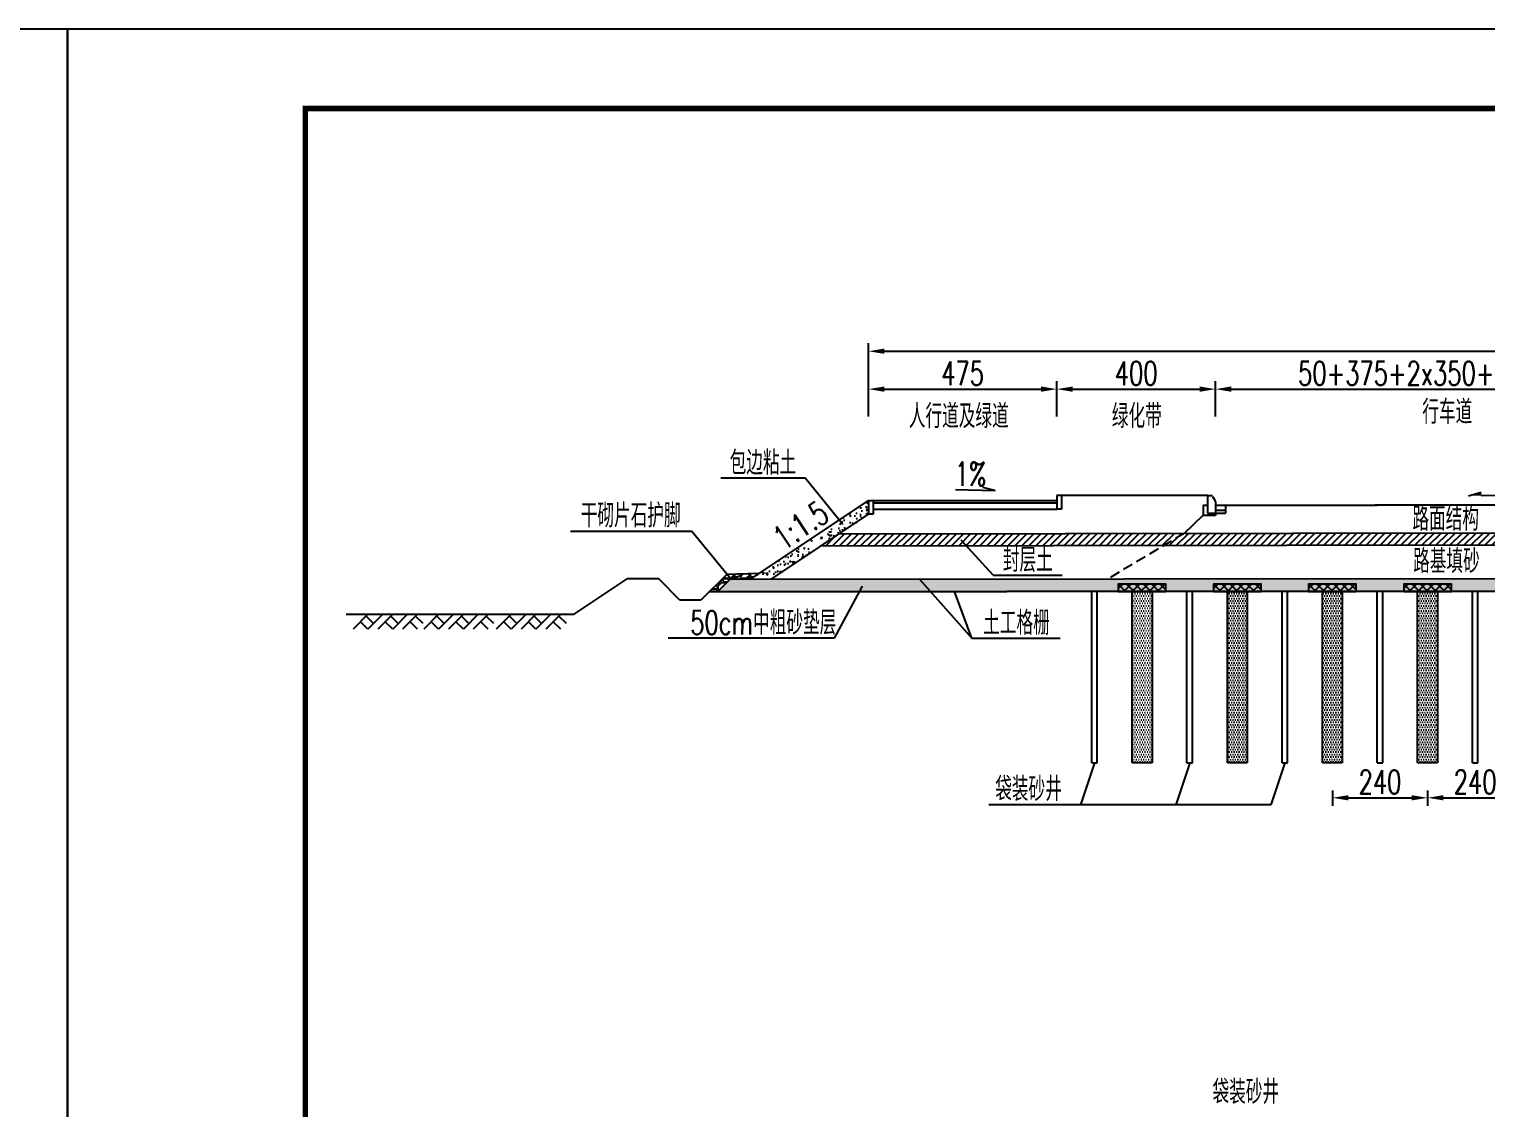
# Model space of a CAD drawing. Extents: x 216 to 3576, y 696 to 993.
# Drawn here: x 631.2 to 814.9, y 856.5 to 992.5 of the extents above; entities that cross this region are included whole.
import ezdxf
from ezdxf.enums import TextEntityAlignment as Align

# ---------------------------------------------------------------- set-up
doc = ezdxf.new("R2010")
doc.units = 0
doc.header["$LTSCALE"] = 5
doc.header["$PDMODE"] = 32
doc.header["$PDSIZE"] = 0.3
doc.linetypes.add('DASHED', pattern=[19.05, 12.7, -6.35])
doc.linetypes.add('RICAD_LTYPE1', pattern=[0])
doc.layers.get('0').update_dxf_attribs({"linetype": 'CONTINUOUS'})
doc.layers.get('DEFPOINTS').update_dxf_attribs({"linetype": 'RICAD_LTYPE1'})
for name, color, linetype in [('LAYER1', 7, 'RICAD_LTYPE1'), ('YOLLOW', 2, 'CONTINUOUS'), ('图框', 7, 'CONTINUOUS'), ('尺寸标注', 4, 'CONTINUOUS'), ('文字', 7, 'CONTINUOUS'), ('次轮廓', 7, 'CONTINUOUS'), ('结构', 7, 'CONTINUOUS'), ('绿化', 3, 'CONTINUOUS'), ('道路结构', 7, 'CONTINUOUS')]:
    doc.layers.add(name, color=color, linetype=linetype)
doc.layers.add('标注', color=4, linetype='CONTINUOUS', lineweight=15)
doc.styles.get("Standard").update_dxf_attribs({"font": 'simplex1.shx', "width": 0.7, "bigfont": 'hztxt.shx'})
doc.dimstyles.new('比例1：200', dxfattribs={"dimtxt": 3, "dimasz": 2, "dimexe": 1, "dimexo": 1, "dimgap": 0.5, "dimtad": 1, "dimlfac": 20, "dimzin": 13, "dimdsep": 46, "dimtxsty": 'Standard', "dimcen": -0.09, "dimclrd": 256, "dimclre": 256, "dimclrt": 7, "dimaunit": 1, "dimadec": 0, "dimazin": 0, "dimtfac": 0.0005, "dimtix": 1, "dimtmove": 2, "dimatfit": 3, "dimfxl": 0, "dimtolj": 1, "dimtzin": 13, "dimarcsym": 0})
pattern_1 = [(0, (-427.4949, 297), (0.15625, 0.3125), [0, -0.3125])]

# ---------------------------------------------------------------- blocks, each defined once
blk = doc.blocks.new('*D38')
at = {"layer": 'DEFPOINTS', "color": 0}
for p in [(760.77, 947.13), (737.02, 942.68), (760.77, 942.68)]:
    blk.add_point(p, dxfattribs=at)
at = {"layer": '标注', "lineweight": -2}
for p, q in [((737.02, 943.68), (737.02, 948.13)), ((760.77, 943.68), (760.77, 948.13)), ((739.02, 947.13), (758.77, 947.13))]:
    blk.add_line(p, q, dxfattribs=at)
at = {"layer": '标注'}
for points in [[(739.02, 947.47), (739.02, 946.8), (737.02, 947.13)], [(758.77, 947.47), (758.77, 946.8), (760.77, 947.13)]]:
    blk.add_solid(points, dxfattribs=at)
at = {"layer": '标注', "color": 7, "insert": (748.89, 949.13), "char_height": 3, "attachment_point": 5}
blk.add_mtext('\\A1;475', dxfattribs=at)
blk = doc.blocks.new('*D39')
at = {"layer": 'DEFPOINTS', "color": 0}
for p in [(780.77, 947.13), (760.77, 942.68), (780.77, 942.68)]:
    blk.add_point(p, dxfattribs=at)
at = {"layer": '标注', "lineweight": -2}
for p, q in [((760.77, 943.68), (760.77, 948.13)), ((780.77, 943.68), (780.77, 948.13)), ((762.77, 947.13), (778.77, 947.13))]:
    blk.add_line(p, q, dxfattribs=at)
at = {"layer": '标注'}
for points in [[(762.77, 947.47), (762.77, 946.8), (760.77, 947.13)], [(778.77, 947.47), (778.77, 946.8), (780.77, 947.13)]]:
    blk.add_solid(points, dxfattribs=at)
at = {"layer": '标注', "color": 7, "insert": (770.77, 949.13), "char_height": 3, "attachment_point": 5}
blk.add_mtext('\\A1;400', dxfattribs=at)
blk = doc.blocks.new('*D40')
at = {"layer": 'DEFPOINTS', "color": 0}
for p in [(839.52, 947.13), (780.77, 942.68), (839.52, 942.68)]:
    blk.add_point(p, dxfattribs=at)
at = {"layer": '标注', "lineweight": -2}
for p, q in [((780.77, 943.68), (780.77, 948.13)), ((839.52, 943.68), (839.52, 948.13)), ((782.77, 947.13), (837.52, 947.13))]:
    blk.add_line(p, q, dxfattribs=at)
at = {"layer": '标注'}
for points in [[(782.77, 947.47), (782.77, 946.8), (780.77, 947.13)], [(837.52, 947.47), (837.52, 946.8), (839.52, 947.13)]]:
    blk.add_solid(points, dxfattribs=at)
at = {"layer": '标注', "color": 7, "insert": (810.14, 949.13), "char_height": 3, "attachment_point": 5}
blk.add_mtext('\\A1;50+375+2x350+50=1175', dxfattribs=at)
blk = doc.blocks.new('*D43')
at = {"layer": 'DEFPOINTS', "color": 0}
for p in [(962.02, 951.91), (737.02, 942.68), (962.02, 942.68)]:
    blk.add_point(p, dxfattribs=at)
at = {"layer": '标注', "lineweight": -2}
for p, q in [((737.02, 945.91), (737.02, 952.91)), ((739.02, 951.91), (960.02, 951.91)), ((962.02, 945.91), (962.02, 952.91))]:
    blk.add_line(p, q, dxfattribs=at)
at = {"layer": '标注'}
for points in [[(739.02, 952.25), (739.02, 951.58), (737.02, 951.91)], [(960.02, 952.25), (960.02, 951.58), (962.02, 951.91)]]:
    blk.add_solid(points, dxfattribs=at)
at = {"layer": '标注', "color": 7, "insert": (849.52, 953.91), "char_height": 3, "attachment_point": 5}
blk.add_mtext('\\A1;道路总宽45m', dxfattribs=at)
blk = doc.blocks.new('*D59')
at = {"layer": 'DEFPOINTS', "color": 0}
for p in [(795.52, 897.54), (807.52, 897.54), (807.52, 895.6)]:
    blk.add_point(p, dxfattribs=at)
at = {"layer": '尺寸标注', "lineweight": -2}
for p, q in [((795.52, 896.54), (795.52, 894.6)), ((807.52, 896.54), (807.52, 894.6)), ((797.52, 895.6), (805.52, 895.6))]:
    blk.add_line(p, q, dxfattribs=at)
at = {"layer": '尺寸标注'}
for points in [[(797.52, 895.93), (797.52, 895.27), (795.52, 895.6)], [(805.52, 895.93), (805.52, 895.27), (807.52, 895.6)]]:
    blk.add_solid(points, dxfattribs=at)
at = {"layer": '尺寸标注', "color": 7, "insert": (801.52, 897.6), "char_height": 3, "attachment_point": 5}
blk.add_mtext('\\A1;240', dxfattribs=at)
blk = doc.blocks.new('*D60')
at = {"layer": 'DEFPOINTS', "color": 0}
for p in [(807.52, 897.54), (819.52, 897.54), (819.52, 895.6)]:
    blk.add_point(p, dxfattribs=at)
at = {"layer": '尺寸标注', "lineweight": -2}
for p, q in [((807.52, 896.54), (807.52, 894.6)), ((819.52, 896.54), (819.52, 894.6)), ((809.52, 895.6), (817.52, 895.6))]:
    blk.add_line(p, q, dxfattribs=at)
at = {"layer": '尺寸标注'}
for points in [[(809.52, 895.93), (809.52, 895.27), (807.52, 895.6)], [(817.52, 895.93), (817.52, 895.27), (819.52, 895.6)]]:
    blk.add_solid(points, dxfattribs=at)
at = {"layer": '尺寸标注', "color": 7, "insert": (813.52, 897.6), "char_height": 3, "attachment_point": 5}
blk.add_mtext('\\A1;240', dxfattribs=at)
blk = doc.blocks.new('123')
at = {"color": 7}
blk.add_lwpolyline([(635.99, 695.53), (635.99, 992.53), (215.99, 992.53), (215.99, 695.53)], close=True, dxfattribs=at)

msp = doc.modelspace()

# ---------------------------------------------------------------- hatches: boundary and pattern name
at = {"layer": 'YOLLOW'}
h = msp.add_hatch(dxfattribs=at)
h.set_pattern_fill('AR-CONC', color=256, scale=0.25, style=0)
h.set_pattern_definition([(50, (0, 297), (1.7931505, -0.1568803), [0.1875, -2.0625]), (355, (0, 297), (-0.3468783, 1.8804803), [0.15, -1.65]), (100.4514, (0.1494, 296.987), (1.4462735, 1.723599), [0.1593505, -1.7528553]), (46.1842, (0, 297.5), (2.6681026, -0.4137975), [0.28125, -3.09375]), (96.6356, (0.2223, 297.4655), (2.336657, 2.435295), [0.239026, -2.6292825]), (351.1842, (0, 297.5), (2.336655, 2.4352965), [0.225, -2.475]), (21, (0.25, 297.375), (1.4922676, -1.0065472), [0.1875, -2.0625]), (326, (0.25, 297.375), (0.6082883, 1.812875), [0.15, -1.65]), (71.4514, (0.3744, 297.2911), (2.1005566, 0.8063262), [0.1593505, -1.7528553]), (37.5, (0, 297), (0.03039964, 0.83223463), [0, -1.63, 0, -1.675, 0, -1.65625]), (7.5, (0, 297), (0.65767384, 0.9860293), [0, -0.955, 0, -1.5925, 0, -0.63125]), (327.5, (-0.5575, 297), (1.3345561, -0.0563872), [0, -0.625, 0, -1.95, 0, -2.5875]), (317.5, (-0.8075, 297), (1.4579654, 0.2502625), [0, -0.8125, 0, -1.295, 0, -1.8375])])
h.paths.add_polyline_path([(737.01933, 933.09658), (722.0792, 923.13649), (724.68657, 923.13879), (737.01933, 931.36063)])
h = msp.add_hatch(dxfattribs=at)
h.set_pattern_fill('ANSI31', color=256, scale=5, style=0)
h.set_pattern_definition([(45, (-7.4949, 297), (-0.44194174, 0.44194174), [])])
h.paths.add_polyline_path([(733.25789, 928.85301), (731.00391, 927.35036), (845.02744, 927.48449), (843.43868, 928.98263)])
h = msp.add_hatch(dxfattribs=at)
h.set_pattern_fill('GRAVEL', color=256, scale=2, style=0)
h.set_pattern_definition([(228.0128, (1.44, 299), (-15.999996464, -18.000002683), [0.269072, -26.638176]), (184.9697, (1.26, 298.8), (24.000002103, 1.999982614), [0.461736, -45.71185]), (132.5104, (0.8, 298.76), (19.999981437, -22.000017348), [0.325576, -32.232064]), (267.2737, (0.02, 298.26), (1.999992035, 40.00000059), [0.420476, -41.627116]), (292.8337, (0, 297.84), (-10.000019811, 23.999992824), [0.41231, -40.818746]), (357.2737, (0.16, 297.46), (-40.00000059, 1.999992035), [0.420476, -41.627116]), (37.6942, (0.58, 297.44), (-26.000014691, -19.9999808103), [0.556058, -55.049698]), (72.2553, (1.02, 297.78), (14.0000215254, 43.9999924625), [0.524976, -51.972642]), (121.4296, (1.18, 298.28), (-16.000016468, 25.999990073), [0.4219, -41.768146]), (175.2364, (0.96, 298.64), (22.000001893, -1.999983065), [0.481664, -23.601526]), (222.3974, (0.48, 298.68), (-24.000014702, -21.999984164), [0.622896, -61.66675]), (138.8141, (2, 298.24), (-14.000005894, 11.999994627), [0.212602, -21.047688]), (171.4692, (1.84, 298.38), (25.99999657, -4.00001582), [0.404474, -40.043022]), (225, (1.44, 298.44), (-2e-16, -2.0000006), [0.282842, -2.545584]), (203.1986, (1.3, 298.68), (9.99999946, 4.00000265), [0.152316, -15.07923]), (291.8014, (1.16, 298.62), (-1.99999982, 6.00000055), [0.215406, -10.554924]), (30.9638, (1.24, 298.42), (5.99999604, 4.00000497), [0.349858, -11.312046]), (161.5651, (1.54, 298.6), (4.00000087, -1.9999968), [0.252982, -6.071574]), (16.3895, (0, 298.62), (20.000004397, 5.99998542), [0.3544, -35.08569]), (70.3462, (0.34, 298.72), (-7.999990495, -22.000004271), [0.297322, -29.434816]), (293.1986, (1.54, 299), (-4.00000265, 9.99999946), [0.30463, -14.926916]), (343.6105, (1.66, 298.72), (-20.000004397, 5.99998542), [0.3544, -35.08569]), (339.444, (0, 297.38), (-10.00000369, 3.99999199), [0.34176, -16.746248]), (294.7751, (0.32, 297.26), (-9.999984378, 22.000006844), [0.286356, -28.349286]), (66.8014, (1.56, 297), (4.00000265, 9.99999946), [0.30463, -14.926916]), (17.354, (1.68, 297.28), (-26.000004038, -7.999989005), [0.335262, -33.190848]), (69.444, (0.58, 297), (-3.99999199, -10.00000369), [0.17088, -16.917128]), (101.3099, (1.44, 297), (-1.99999526, 8.0000015), [0.10198, -10.096058]), (165.9638, (1.42, 297.1), (6.0000011, -1.99999611), [0.41231, -7.8339]), (186.009, (1.02, 297.2), (19.999999502, 1.999998635), [0.3821, -37.827846]), (303.6901, (1.24, 298.24), (-2.00000267, 3.9999991), [0.288444, -6.922658]), (353.1572, (1.4, 298), (33.999998731, -4.000015996), [0.503588, -49.855126]), (60.9454, (1.9, 297.94), (-8.000000054, -14.00000077), [0.205912, -20.385348]), (90, (2, 298.12), (-2, 2), [0.12, -1.88]), (120.2564, (0.98, 297.26), (7.999989774, -14.000004912), [0.277848, -27.50704]), (48.0128, (0.84, 297.5), (15.999996464, 18.000002683), [0.538144, -26.369104]), (0, (1.2, 297.9), (2, 2), [0.52, -1.48]), (325.3048, (1.72, 297.9), (-19.999988518, 14.00001722), [0.316228, -31.306548]), (254.0546, (1.98, 297.72), (-1.99999978, -8.00000025), [0.291204, -14.269016]), (207.646, (1.9, 297.44), (-37.999991614, -20.000015426), [0.47413, -46.938948]), (175.4261, (1.48, 297.22), (-26.0000011166, 1.999989602), [0.501598, -49.658148])])
h.paths.add_polyline_path([(716.97647, 921.61469), (718.00137, 921.61469), (719.52092, 923.13424), (722.0792, 923.13649), (723.18016, 923.87047), (719.13071, 923.7689)])
h = msp.add_hatch(dxfattribs=at)
h.set_pattern_fill('AR-SAND', color=256, style=0)
h.set_pattern_definition([(37.5, (0, 297), (-0.0629934, 1.9268238), [0, -1.52, 0, -1.7, 0, -1.625]), (7.5, (0, 297), (1.769777, 2.822146), [0, -0.82, 0, -1.37, 0, -0.525]), (327.5, (-1.23, 297), (3.1141419, 0.005659), [0, -0.5, 0, -1.8, 0, -2.35]), (317.5, (-1.23, 297), (3.0061266, 0.8776756), [0, -0.25, 0, -1.18, 0, -1.35])])
h.paths.add_polyline_path([(719.52092, 923.13424), (718.00137, 921.61469), (849.51933, 921.61469), (849.51789, 923.24885)])
at = {"layer": '尺寸标注'}
h = msp.add_hatch(dxfattribs=at)
h.set_pattern_fill('ANSI37', color=8, scale=6, style=0)
h.set_pattern_definition([(45, (-451.4949, 297), (-0.5303301, 0.5303301), []), (135, (-451.4949, 297), (-0.5303301, -0.5303301), [])])
h.paths.add_polyline_path([(768.51933, 921.61469), (774.51933, 921.61469), (774.51793, 922.55069), (768.51933, 922.55069)])
h = msp.add_hatch(dxfattribs=at)
h.set_pattern_fill('ANSI37', color=8, scale=6, style=0)
h.set_pattern_definition([(45, (-439.4949, 297), (-0.5303301, 0.5303301), []), (135, (-439.4949, 297), (-0.5303301, -0.5303301), [])])
h.paths.add_polyline_path([(780.51933, 921.61469), (786.51933, 921.61469), (786.51793, 922.55069), (780.51933, 922.55069)])
h = msp.add_hatch(dxfattribs=at)
h.set_pattern_fill('ANSI37', color=8, scale=6, style=0)
h.set_pattern_definition([(45, (-427.4949, 297), (-0.5303301, 0.5303301), []), (135, (-427.4949, 297), (-0.5303301, -0.5303301), [])])
h.paths.add_polyline_path([(792.51933, 921.61469), (798.51933, 921.61469), (798.5185, 922.55069), (792.51933, 922.55069)])
h = msp.add_hatch(dxfattribs=at)
h.set_pattern_fill('ANSI37', color=8, scale=6, style=0)
h.set_pattern_definition([(45, (-415.4949, 297), (-0.5303301, 0.5303301), []), (135, (-415.4949, 297), (-0.5303301, -0.5303301), [])])
h.paths.add_polyline_path([(804.51933, 921.61469), (810.51933, 921.61469), (810.5185, 922.55069), (804.51933, 922.53446)])
at = {"layer": '次轮廓'}
h = msp.add_hatch(dxfattribs=at)
h.set_pattern_fill('DOTS', color=256, scale=5, style=0)
h.set_pattern_definition(pattern_1)
h.paths.add_polyline_path([(772.76933, 921.61469), (772.76933, 900.01469), (770.26933, 900.01469), (770.26933, 921.61469)])
h = msp.add_hatch(dxfattribs=at)
h.set_pattern_fill('DOTS', color=256, scale=5, style=0)
h.set_pattern_definition(pattern_1)
h.paths.add_polyline_path([(784.76933, 921.61469), (784.76933, 900.01469), (782.26933, 900.01469), (782.26933, 921.61469)])
h = msp.add_hatch(dxfattribs=at)
h.set_pattern_fill('DOTS', color=256, scale=5, style=0)
h.set_pattern_definition(pattern_1)
h.paths.add_polyline_path([(796.76933, 921.61469), (796.76933, 900.01469), (794.26933, 900.01469), (794.26933, 921.61469)])
h = msp.add_hatch(dxfattribs=at)
h.set_pattern_fill('DOTS', color=256, scale=5, style=0)
h.set_pattern_definition(pattern_1)
h.paths.add_polyline_path([(808.76933, 921.61469), (808.76933, 900.01469), (806.26933, 900.01469), (806.26933, 921.61469)])

# ---------------------------------------------------------------- linework, layer by layer
for p, q in [((779.74655, 933.73252), (779.74655, 931.48252)), ((779.74655, 933.73252), (780.19805, 933.73252)), ((780.41547, 933.60593), (780.73674, 933.03993)), ((722.0792, 923.13649), (737.01933, 933.09658)), ((737.01933, 933.09658), (760.76933, 933.09658)), ((737.61933, 932.79658), (760.76933, 932.79658)), ((737.61933, 931.99658), (760.76933, 931.99658)), ((779.22752, 932.48252), (779.74655, 932.48252)), ((779.22752, 932.48252), (779.74655, 932.48252)), ((779.22752, 932.48252), (779.22752, 931.23252)), ((779.74655, 931.48252), (780.76933, 931.48252)), ((780.76933, 932.91652), (780.76933, 931.23252)), ((780.76933, 932.48252), (799.51933, 932.48252)), ((780.76933, 932.48252), (780.76933, 931.23252)), ((780.76933, 932.48252), (780.76933, 931.18252)), ((780.76933, 931.88252), (782.01933, 931.88252)), ((780.76933, 931.48252), (782.01933, 931.48252)), ((780.77322, 931.45277), (780.77322, 931.45277)), ((782.01933, 932.48252), (782.01933, 931.88252)), ((782.01933, 932.28252), (782.01933, 932.08252)), ((782.01933, 932.08252), (782.01933, 931.48252)), ((799.51933, 932.48252), (801.1801, 932.48252)), ((839.51933, 932.53202), (800.85056, 932.48252)), ((724.68657, 923.13879), (737.01933, 931.36063)), ((776.80615, 928.93252), (779.22752, 931.23252)), ((779.22752, 931.23252), (780.76933, 931.23252)), ((843.43868, 928.98263), (733.25789, 928.85301)), ((845.02744, 927.48449), (731.00391, 927.35036)), ((699.89824, 918.74713), (706.56783, 923.19353)), ((710.56783, 923.19353), (706.56783, 923.19353)), ((713.23033, 920.53103), (710.56783, 923.19353)), ((719.13071, 923.7689), (715.89283, 920.53103)), ((723.18016, 923.87047), (719.13071, 923.7689)), ((715.89283, 920.53103), (713.23033, 920.53103)), ((671.13493, 918.74713), (699.89824, 918.74713))]:
    msp.add_line(p, q)
at = {"linetype": 'Continuous'}
for p, q in [((780.76933, 931.88252), (780.76933, 931.88252)), ((780.76933, 931.38252), (780.76933, 931.38252))]:
    msp.add_line(p, q, dxfattribs=at)
at = {"color": 2}
for p, q in [((736.19964, 922.27108), (732.70025, 915.70864)), ((743.46025, 923.15534), (750.06105, 915.70864)), ((750.06105, 915.70864), (747.84917, 921.61469)), ((732.70025, 915.70864), (711.74891, 915.70864)), ((750.06105, 915.70864), (761.16902, 915.70864))]:
    msp.add_line(p, q, dxfattribs=at)
at = {"color": 7}
msp.add_lwpolyline([(747.98626, 934.4571), (752.95147, 934.35779), (751.43568, 934.747)], dxfattribs=at)
at = {"linetype": 'DASHED', "ltscale": 0.02}
msp.add_lwpolyline([(776.80615, 928.93252), (767.17846, 923.17626)], dxfattribs=at)
for centre, start, end in [((780.19805, 933.48252), 29.5799619, 90), ((780.51933, 932.91652), 0, 29.5799619)]:
    msp.add_arc(centre, 0.25, start, end)
at = {"layer": 'LAYER1', "color": 2, "linetype": 'Continuous'}
for p, q in [((739.74305, 921.61469), (739.74305, 921.61469)), ((745.14305, 921.61469), (745.14305, 921.61469)), ((750.54305, 921.61469), (750.54305, 921.61469))]:
    msp.add_line(p, q, dxfattribs=at)
at = {"layer": 'YOLLOW'}
for p, q in [((729.0718, 935.91942), (718.39487, 935.91942)), ((729.0718, 935.91942), (733.79644, 930.11961)), ((714.78641, 929.19743), (699.4306, 929.19743)), ((714.78641, 929.19743), (719.51105, 923.39762)), ((752.75802, 923.67329), (748.69899, 928.08516)), ((752.75802, 923.67329), (761.42462, 923.67329)), ((673.88865, 918.74713), (672.01365, 916.87213)), ((675.76365, 918.74713), (673.88865, 916.87213)), ((677.01365, 918.74713), (675.13865, 916.87213)), ((678.88865, 918.74713), (677.01365, 916.87213)), ((680.13865, 918.74713), (678.26365, 916.87213)), ((682.79914, 918.74713), (680.92414, 916.87213)), ((684.67414, 918.74713), (682.79914, 916.87213)), ((685.92414, 918.74713), (684.04914, 916.87213)), ((687.79914, 918.74713), (685.92414, 916.87213)), ((689.04914, 918.74713), (687.17414, 916.87213)), ((691.95543, 918.74713), (690.08043, 916.87213)), ((693.83043, 918.74713), (691.95543, 916.87213)), ((695.08043, 918.74713), (693.20543, 916.87213)), ((696.95543, 918.74713), (695.08043, 916.87213)), ((698.20543, 918.74713), (696.33043, 916.87213)), ((673.88865, 916.87213), (672.95115, 917.80963)), ((674.59576, 917.57924), (673.65826, 918.51674)), ((677.01365, 916.87213), (676.07615, 917.80963)), ((677.72076, 917.57924), (676.78326, 918.51674)), ((680.13865, 916.87213), (679.20115, 917.80963)), ((680.84576, 917.57924), (679.90826, 918.51674)), ((682.79914, 916.87213), (681.86164, 917.80963)), ((683.50624, 917.57924), (682.56874, 918.51674)), ((685.92414, 916.87213), (684.98664, 917.80963)), ((686.63124, 917.57924), (685.69374, 918.51674)), ((689.04914, 916.87213), (688.11164, 917.80963)), ((689.75624, 917.57924), (688.81874, 918.51674)), ((691.95543, 916.87213), (691.01793, 917.80963)), ((692.66253, 917.57924), (691.72503, 918.51674)), ((695.08043, 916.87213), (694.14293, 917.80963)), ((695.78753, 917.57924), (694.85003, 918.51674)), ((698.20543, 916.87213), (697.26793, 917.80963)), ((698.91253, 917.57924), (697.97503, 918.51674))]:
    msp.add_line(p, q, dxfattribs=at)
at = {"layer": '图框', "const_width": 0.7}
msp.add_lwpolyline([(1045.99162, 982.52876), (665.99162, 982.52876), (665.99162, 705.52876), (1045.99162, 705.52876), (1045.99162, 982.52876)], dxfattribs=at)
at = {"layer": '尺寸标注', "color": 1}
for p, q in [((719.52092, 923.13424), (718.00137, 921.61469)), ((849.51933, 923.24886), (719.52092, 923.13424)), ((716.97647, 921.61469), (754.46535, 921.61469)), ((849.51933, 921.61469), (754.46535, 921.61469))]:
    msp.add_line(p, q, dxfattribs=at)
at = {"layer": '尺寸标注'}
for points in [[(768.51933, 921.61469), (774.51933, 921.61469), (774.51793, 922.55069), (768.51933, 922.55069), (768.51933, 921.61469)], [(780.51933, 921.61469), (786.51933, 921.61469), (786.51793, 922.55069), (780.51933, 922.55069), (780.51933, 921.61469)], [(792.51933, 921.61469), (798.51933, 921.61469), (798.5185, 922.55069), (792.51933, 922.55069), (792.51933, 921.61469)], [(804.51933, 921.61469), (810.51933, 921.61469), (810.5185, 922.55069), (804.51933, 922.53446), (804.51933, 921.61469)]]:
    msp.add_lwpolyline(points, dxfattribs=at)
at = {"layer": '文字', "ltscale": 10}
for p, q in [((812.69126, 933.66192, -0.05458), (814.2848, 934.15731, -0.05458)), ((814.29232, 933.71411, -0.05458), (819.74629, 933.8104, -0.05458))]:
    msp.add_line(p, q, dxfattribs=at)
at = {"layer": '文字', "color": 2}
for p, q in [((765.51933, 900.01469), (763.75498, 894.71092)), ((777.51933, 900.01469), (775.75498, 894.71092)), ((789.51933, 900.01469), (787.75498, 894.71092)), ((787.75498, 894.71092), (752.1857, 894.71092))]:
    msp.add_line(p, q, dxfattribs=at)
at = {"layer": '文字', "ltscale": 10}
msp.add_solid([(812.69126, 933.66192, -0.05458), (814.2848, 934.15731, -0.05458), (814.29232, 933.71411, -0.05458)], dxfattribs=at)
at = {"layer": '次轮廓'}
for p, q in [((765.16933, 900.01469), (765.16933, 921.61469)), ((765.86933, 900.01469), (765.86933, 921.61469)), ((777.16933, 900.01469), (777.16933, 921.61469)), ((777.86933, 900.01469), (777.86933, 921.61469)), ((789.16933, 900.01469), (789.16933, 921.61469)), ((789.86933, 900.01469), (789.86933, 921.61469)), ((801.16933, 900.01469), (801.16933, 921.61469)), ((801.86933, 900.01469), (801.86933, 921.61469)), ((813.16933, 900.01469), (813.16933, 921.61469)), ((813.86933, 900.01469), (813.86933, 921.61469)), ((765.16933, 900.01469), (765.86933, 900.01469)), ((777.16933, 900.01469), (777.86933, 900.01469)), ((789.16933, 900.01469), (789.86933, 900.01469)), ((801.16933, 900.01469), (801.86933, 900.01469)), ((813.16933, 900.01469), (813.86933, 900.01469))]:
    msp.add_line(p, q, dxfattribs=at)
at = {"layer": '结构', "color": 1, "linetype": 'DASHED', "ltscale": 5}
for p, q in [((770.26933, 900.01469), (770.26933, 921.61469)), ((772.76933, 921.61469), (772.76933, 900.01469)), ((782.26933, 900.01469), (782.26933, 921.61469)), ((784.76933, 921.61469), (784.76933, 900.01469)), ((794.26933, 900.01469), (794.26933, 921.61469)), ((796.76933, 921.61469), (796.76933, 900.01469)), ((806.26933, 900.01469), (806.26933, 921.61469)), ((808.76933, 921.61469), (808.76933, 900.01469)), ((772.76933, 900.01469), (770.26933, 900.01469)), ((784.76933, 900.01469), (782.26933, 900.01469)), ((796.76933, 900.01469), (794.26933, 900.01469)), ((808.76933, 900.01469), (806.26933, 900.01469))]:
    msp.add_line(p, q, dxfattribs=at)
at = {"layer": '绿化'}
msp.add_line((779.74655, 933.73252), (760.76933, 933.73252), dxfattribs=at)
at = {"layer": '道路结构'}
for p, q in [((760.76933, 933.73252), (760.76933, 931.99658)), ((761.36933, 933.73252), (761.36933, 931.99658)), ((737.01933, 933.09658), (737.01933, 931.36063)), ((737.61933, 933.09658), (737.61933, 931.36063)), ((761.36933, 931.99658), (760.76933, 931.99658)), ((737.61933, 931.36063), (737.01933, 931.36063))]:
    msp.add_line(p, q, dxfattribs=at)

# ---------------------------------------------------------------- block references
at = {"layer": '尺寸标注'}
for p in [(0, 0), (420, 0)]:
    msp.add_blockref('123', p, dxfattribs=at)

# ---------------------------------------------------------------- texts
at = {"width": 0.7}
for s, p in [('包边粘土', (719.50479, 936.33771)), ('干砌片石护脚', (700.72777, 929.69445)), ('封层土', (753.9581, 924.09158))]:
    msp.add_text(s, height=3, dxfattribs=at).set_placement(p)
for s, rotation, p in [('路面结构', 0.1010346, (805.6038, 930.76873)), ('路基填砂', 0.1010346, (805.6996, 925.41986)), ('50cm中粗砂垫层', 359.8989654, (714.53691, 917.69807)), ('土工格栅', 0.1010346, (751.48036, 917.6379))]:
    msp.add_text(s, height=3, rotation=rotation, dxfattribs=at).set_placement(p, align=Align.MIDDLE_LEFT)
msp.add_text('袋装砂井', height=3, dxfattribs=at).set_placement((780.39956, 858.51017), align=Align.MIDDLE_LEFT)
at = {"layer": '文字', "width": 0.7}
for s, p in [('行车道', (806.85675, 942.75469)), ('人行道及绿道', (742.09937, 942.21549)), ('绿化带', (767.70203, 942.21549)), ('1%', (747.89918, 934.92784))]:
    msp.add_text(s, height=3, dxfattribs=at).set_placement(p)
msp.add_text('1:1.5', height=3, rotation=33.6900675, dxfattribs=at).set_placement((726.31489, 926.70909))
msp.add_text('袋装砂井', height=3, dxfattribs=at).set_placement((752.99773, 896.7003), align=Align.MIDDLE_LEFT)

# ---------------------------------------------------------------- dimensions: what is measured, and where the dimension line sits
at = {"layer": '尺寸标注'}
for base, p1, p2, picture, middle in [((807.51933, 895.59859), (795.51933, 897.53975), (807.51933, 897.53975), '*D59', (801.51933, 897.59859)), ((819.51933, 895.59859), (807.51933, 897.53975), (819.51933, 897.53975), '*D60', (813.51933, 897.59859))]:
    dim = msp.add_linear_dim(base=base, p1=p1, p2=p2, dimstyle='比例1：200', override={"dimtxsty": 'Standard'}, dxfattribs=at)
    dim.commit()
    dim.dimension.update_dxf_attribs({"geometry": picture, "text_midpoint": middle})
at = {"layer": '标注'}
for base, p1, p2, text, picture, middle in [((962.01933, 951.91355), (737.01933, 942.68407), (962.01933, 942.68407), '道路总宽45m', '*D43', (849.51933, 953.91355)), ((839.51933, 947.1341), (780.76933, 942.68407), (839.51933, 942.68407), '50+375+2x350+50=1175', '*D40', (810.14433, 949.1341))]:
    dim = msp.add_linear_dim(base=base, p1=p1, p2=p2, text=text, dimstyle='比例1：200', override={"dimtxsty": 'Standard'}, dxfattribs=at)
    dim.commit()
    dim.dimension.update_dxf_attribs({"geometry": picture, "text_midpoint": middle})
for base, p1, p2, picture, middle in [((760.76933, 947.1341), (737.01933, 942.68407), (760.76933, 942.68407), '*D38', (748.89433, 949.1341)), ((780.76933, 947.1341), (760.76933, 942.68407), (780.76933, 942.68407), '*D39', (770.76933, 949.1341))]:
    dim = msp.add_linear_dim(base=base, p1=p1, p2=p2, dimstyle='比例1：200', override={"dimtxsty": 'Standard'}, dxfattribs=at)
    dim.commit()
    dim.dimension.update_dxf_attribs({"geometry": picture, "text_midpoint": middle})

doc.saveas('drawing.dxf')
